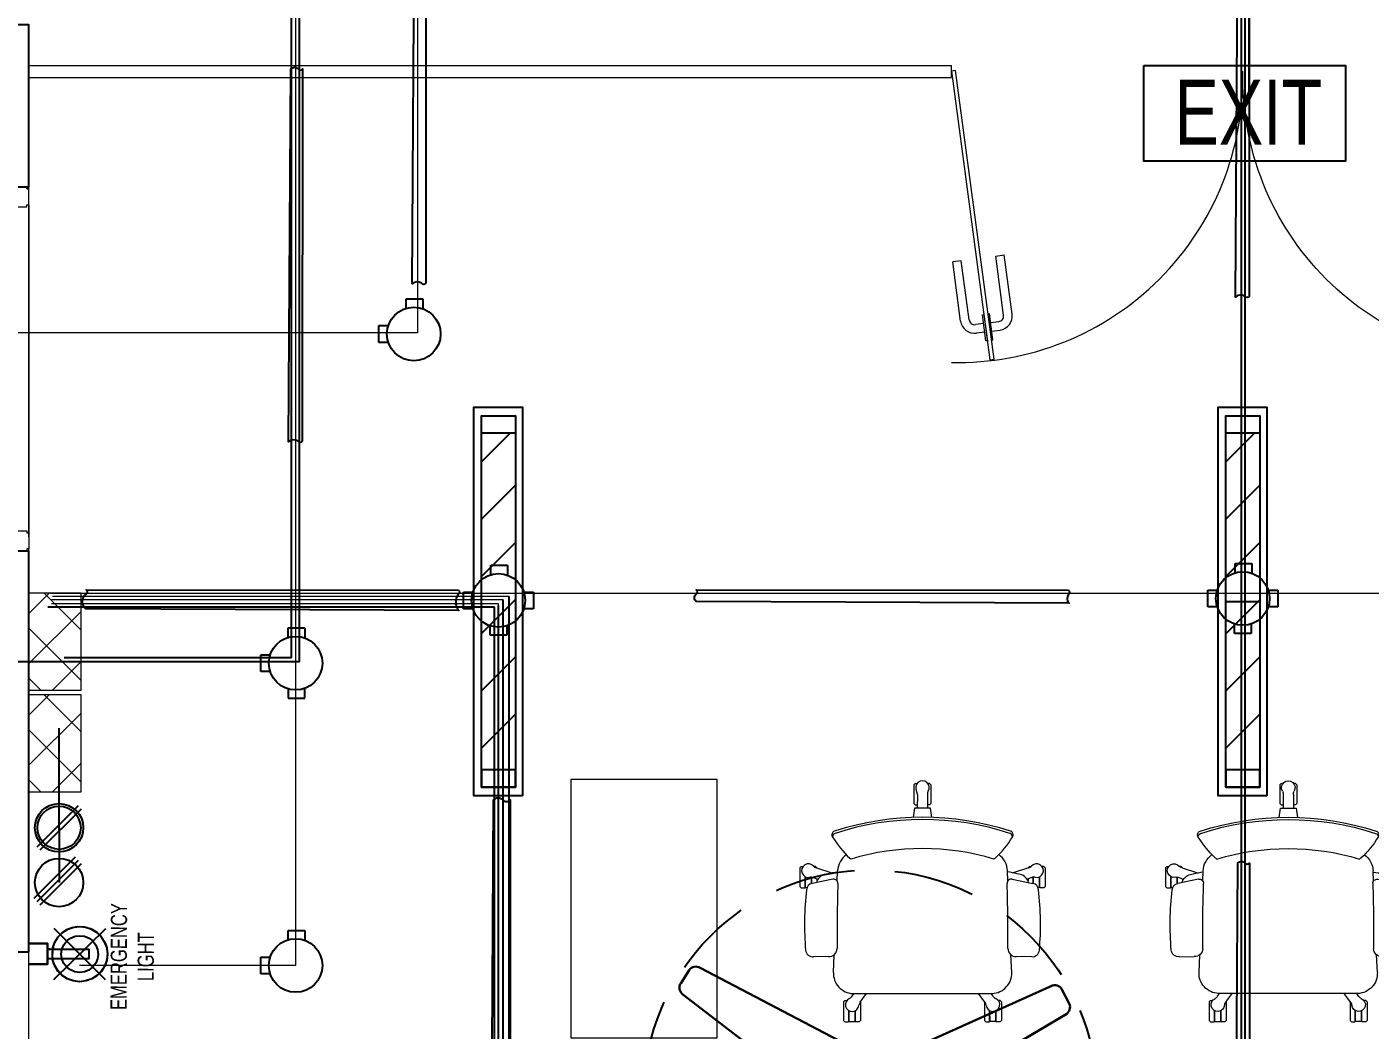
# Model space of a CAD drawing. Header units: inches. Extents: x 600 to 1500, y 304 to 941.
# Drawn here: x 846.7 to 1012.7, y 536.7 to 660.7 of the extents above; entities that cross this region are included whole.
import ezdxf

# ---------------------------------------------------------------- set-up
doc = ezdxf.new("R2010")
doc.units = ezdxf.units.IN
doc.header["$MEASUREMENT"] = 0
doc.linetypes.add('DASHED', pattern=[0.75, 0.5, -0.25])
doc.layers.get('Defpoints').update_dxf_attribs({"lineweight": 0})
for name, color, linetype in [('Cables', 7, 'Continuous'), ('COLLUM', 1, 'Continuous'), ('Layer 1', 7, 'Continuous'), ('Plant Layout', 7, 'Continuous'), ('Sockets', 7, 'Continuous'), ('wall 05', 252, 'Continuous')]:
    doc.layers.add(name, color=color, linetype=linetype)
for name, color, linetype, lineweight in [('DOOR', 115, 'Continuous', 15), ('DOOR_GLASS', 144, 'Continuous', 15), ('E-CF-Ceiling-Fan', 42, 'Continuous', 30), ('HACTH', 8, 'Continuous', 9), ('ID-FURN', 7, 'Continuous', 15), ('Switchboard', 30, 'Continuous', 13), ('Text', 252, 'Continuous', 15), ('WINDOW', 140, 'Continuous', 9)]:
    doc.layers.add(name, color=color, linetype=linetype, lineweight=lineweight)
doc.styles.add('Swiss721', font='swisscl.ttf')

# ---------------------------------------------------------------- blocks, each defined once
blk = doc.blocks.new('A$C6B9F22C7')
at = {"layer": 'DOOR_GLASS', "lineweight": 9}
for p, q in [((30.04, 10.46), (22.73, 9.48)), ((22.88, 8.43), (22.73, 9.48)), ((30.18, 9.4), (22.88, 8.43)), ((31.08, 7.81), (30.95, 8.82)), ((32.14, 7.95), (32.01, 8.96)), ((33.22, 8.09), (30, 7.66)), ((30, 7.66), (30.02, 7.47)), ((30.02, 7.47), (33.25, 7.9)), ((30.09, 6.98), (33.32, 7.41)), ((30.12, 6.78), (30.09, 6.98)), ((33.34, 7.21), (30.12, 6.78)), ((31.2, 6.93), (31.33, 5.92)), ((32.26, 7.07), (32.39, 6.06)), ((33.25, 7.9), (33.22, 8.09)), ((33.32, 7.41), (33.34, 7.21)), ((30.75, 5.15), (23.44, 4.18)), ((23.44, 4.18), (23.58, 3.12)), ((30.89, 4.1), (23.58, 3.12))]:
    blk.add_line(p, q, dxfattribs=at)
at = {"layer": 'DOOR_GLASS'}
blk.add_lwpolyline([(0, 2.96), (35.68, 7.72), (35.62, 8.22), (-0.07, 3.45)], close=True, dxfattribs=at)
blk.add_arc((0.83, 3.79), 35.18, 358.6415, 91.3529, dxfattribs=at)
at = {"layer": 'DOOR_GLASS', "lineweight": 9}
for centre, major_axis, start_param, end_param in [((30.27, 8.73), (-1.39, 1.06), 3.926991, 5.497787), ((30.27, 8.73), (-0.412, -0.54), 2.356194, 3.926991), ((30.66, 5.83), (-0.54, 0.412), 2.356194, 3.926991), ((30.66, 5.83), (-1.06, -1.39), 0.785398, 2.356194)]:
    blk.add_ellipse(centre, major_axis=major_axis, ratio=1, start_param=start_param, end_param=end_param, dxfattribs=at)
blk = doc.blocks.new('CF')
for p, q in [((-23.84, 14.22), (-22.76, 15.89)), ((1.35, 4.29), (-21.39, 16.19)), ((1.35, 4.29), (22.9, 13.97)), ((-4.07, -2.11), (-23.55, 12.84)), ((24.1, 13.48), (25.01, 11.71)), ((3.87, -1.9), (24.71, 10.43)), ((-4.07, -2.11), (-3.33, -26.62)), ((3.87, -1.9), (0.65, -26.82)), ((-0.39, -27.76), (-2.38, -27.66))]:
    blk.add_line(p, q)
for radius in [4.48, 0.0888]:
    blk.add_circle((0, 0), radius)
for centre, radius, start, end in [((-21.93, 15.35), 0.996, 57.1351, 147.1351), ((-23.01, 13.68), 0.996, 147.1351, 237.1351), ((23.21, 13.03), 0.996, 27.1351, 117.1351), ((24.09, 11.25), 1.03, 299.2548, 26.4357), ((-2.33, -26.67), 0.996, 177.1351, 267.1351), ((-0.34, -26.77), 0.996, 267.1351, 357.1351)]:
    blk.add_arc(centre, radius, start, end)
blk = doc.blocks.new('ch-1')
at = {"layer": 'ID-FURN', "color": 252, "lineweight": 13}
for p, q in [((300.3, 344.5), (296.8, 340.7)), ((296.8, 340.7), (296.8, 331)), ((353.2, 344.5), (300.3, 344.5)), ((356.8, 340.7), (353.2, 344.5)), ((356.8, 340.7), (356.8, 336.1)), ((296.8, 331), (297.8, 330)), ((297.8, 330), (328.3, 330)), ((297.8, 329), (297.8, 324.4)), ((297.8, 329), (327.8, 329)), ((308.6, 312.4), (326.6, 312.4)), ((308.9, 311.3), (326.5, 311.3)), ((325.7, 307.1), (321.2, 293.8)), ((356.8, 300.6), (356.8, 305.2)), ((322.2, 296.8), (316, 296.8)), ((352.6, 298.3), (338.8, 254.6)), ((353.2, 296.8), (352.1, 296.8)), ((356.8, 300.6), (353.2, 296.8)), ((-76.1, 221.9), (-79.7, 218.1)), ((-79.7, 218.1), (-79.7, 208.4)), ((-79.7, 208.4), (-78.7, 207.4)), ((-79.7, 187.7), (-78.7, 188.7)), ((-78.7, 207.4), (-48.2, 207.4)), ((-78.7, 206.3), (-78.7, 189.7)), ((-78.7, 206.3), (-48.7, 206.3)), ((-78.7, 189.7), (-48.7, 189.7)), ((-78.7, 188.7), (-48.2, 188.7)), ((-23.3, 221.9), (-76.1, 221.9)), ((-19.7, 218.1), (-23.3, 221.9)), ((-19.7, 218.1), (-19.7, 213)), ((-79.7, 178), (-79.7, 187.7)), ((-76.1, 174.2), (-79.7, 178)), ((-22.8, 174.2), (-76.1, 174.2)), ((-24.5, 175.5), (0, 157.3)), ((559, 14.7), (520.5, 15)), ((533.3, 24.3), (529.8, 20.5)), ((529.8, 20.5), (529.8, 14.9)), ((586.2, 24.3), (533.3, 24.3)), ((589.8, 20.5), (586.2, 24.3)), ((589.8, 20.5), (589.8, 16)), ((559, -13.7), (520.5, -14)), ((529.8, -19.6), (529.8, -13.9)), ((533.3, -23.4), (529.8, -19.6)), ((586.2, -23.4), (533.3, -23.4)), ((589.8, -19.6), (586.2, -23.4)), ((589.8, -19.6), (589.8, -15)), ((-76.1, -173.7), (-79.7, -177.5)), ((-79.7, -177.5), (-79.7, -187.2)), ((-79.7, -187.2), (-78.7, -188.2)), ((-78.7, -188.2), (-48.2, -188.2)), ((-22.8, -173.7), (-76.1, -173.7)), ((-24.5, -175), (0, -156.8)), ((-79.7, -207.9), (-78.7, -206.9)), ((-79.7, -217.6), (-79.7, -207.9)), ((-76.1, -221.4), (-79.7, -217.6)), ((-78.7, -189.2), (-48.7, -189.2)), ((-78.7, -205.8), (-78.7, -189.2)), ((-78.7, -205.8), (-48.7, -205.8)), ((-78.7, -206.9), (-48.2, -206.9)), ((-23.3, -221.4), (-76.1, -221.4)), ((-19.7, -217.6), (-23.3, -221.4)), ((-19.7, -217.6), (-19.7, -212.6)), ((-7.9, -197.9), (0, -192.2)), ((352.6, -297.8), (338.8, -254.1)), ((322.2, -296.3), (316, -296.3)), ((325.7, -306.6), (321.2, -293.4)), ((353.2, -296.3), (352.1, -296.3)), ((356.8, -300.1), (353.2, -296.3)), ((356.8, -300.1), (356.8, -304.7)), ((296.8, -330.5), (297.8, -329.5)), ((296.8, -340.2), (296.8, -330.5)), ((297.8, -328.5), (297.8, -323.9)), ((297.8, -328.5), (327.8, -328.5)), ((297.8, -329.5), (328.3, -329.5)), ((308.6, -311.9), (326.6, -311.9)), ((308.9, -310.8), (326.5, -310.8)), ((356.8, -340.2), (356.8, -335.7)), ((300.3, -344), (296.8, -340.2)), ((353.2, -344), (300.3, -344)), ((356.8, -340.2), (353.2, -344))]:
    blk.add_line(p, q, dxfattribs=at)
at = {"layer": 'ID-FURN', "color": 252}
for p, q in [((103.8, 264.3), (103.4, 306.4)), ((334.1, 275.2), (336.4, 265.8)), ((59.4, 250.7), (108.5, 248.6)), ((315.6, 239.8), (344.3, 238.6)), ((-7.9, 198.4), (0, 192.7)), ((0, 195.9), (0, -195.9)), ((59.4, -250.2), (108.5, -248.1)), ((103.4, -305.9), (103.8, -263.8)), ((315.6, -239.4), (344.3, -238.1)), ((334.1, -274.7), (336.4, -265.3))]:
    blk.add_line(p, q, dxfattribs=at)
for points in [[(320.9, 252), (309.1, 310.4)], [(320.9, -251.5), (309.1, -309.9)]]:
    blk.add_lwpolyline(points, dxfattribs=at)
at = {"layer": 'ID-FURN', "color": 252, "lineweight": 13}
blk.add_lwpolyline([(494.6, -25.6), (520.5, -21.8), (520.5, 22.3), (494.6, 26.1)], dxfattribs=at)
for centre, radius, start, end in [((345, 320.7), 19.1, 310.5325, 193.4675), ((306.6, 313.2), 20, 342.2096, 8.7154), ((371.6, 292), 20, 135.2846, 161.7905), ((-31.5, 198), 19.1, 22.5325, 265.4675), ((3.9, 214.5), 20, 207.2846, 233.7904), ((-36.3, 159.2), 20, 54.2096, 80.7154), ((559, 34.7), 20, 270.2096, 296.7154), ((577.9, 0.5), 19.1, 238.5325, 121.4675), ((559, -33.7), 20, 63.2846, 89.7905), ((-31.5, -197.5), 19.1, 94.5325, 337.4675), ((-36.3, -158.7), 20, 279.2846, 305.7904), ((3.9, -214), 20, 126.2096, 152.7154), ((371.6, -291.5), 20, 198.2096, 224.7154), ((306.6, -312.7), 20, 351.2846, 17.7904), ((345, -320.2), 19.1, 166.5325, 49.4675)]:
    blk.add_arc(centre, radius, start, end, dxfattribs=at)
at = {"layer": 'ID-FURN', "color": 252}
for centre, radius, start, end in [((123.4, 308.5), 20.1, 95.0446, 186.0128), ((193.8, -510.8), 842.5, 83.3556, 94.9128), ((290, 306.5), 19.6, 11.3923, 86.0755), ((125.9, 262.4), 22.2, 175.0498, 270.9397), ((303.1, 267.6), 31.9, 13.7582, 74.5871), ((109.5, 210.3), 233.5, 7.127, 13.7582), ((57, 193.7), 57, 87.5809, 177.8265), ((147, -5274.9), 5515.2, 88.3219, 90.2152), ((309, 250), 12.1, 267.6468, 9.6188), ((341.6, 178.9), 59.8, 36.272, 87.3972), ((596.7, 1.2), 296.9, 122.0525, 136.7624), ((445.4, 243.8), 11.1, 21.1039, 124.6268), ((439.4, 241.8), 11.1, 21.1039, 91.3806), ((-305.9, 0.2), 794.5, 341.9963, 18.0037), ((-305.9, 0.2), 800.8, 341.9963, 18.0037), ((391.5, 194.2), 15.3, 136.9683, 155.6038), ((-286, 0.2), 693.1, 343.2048, 16.7952), ((57, -193.2), 57, 182.1735, 272.4191), ((341.6, -178.9), 59.8, 272.6028, 324.0692), ((391.5, -193.7), 15.3, 204.3962, 223.0317), ((596.7, -0.8), 296.9, 223.2376, 237.9475), ((125.9, -261.9), 22.2, 89.0603, 184.9502), ((147, 5275.4), 5515.2, 269.7848, 271.6781), ((309, -249.5), 12.1, 350.3812, 92.3532), ((109.5, -209.8), 233.5, 346.2418, 352.873), ((439.4, -241.3), 11.1, 268.6194, 338.8961), ((445.4, -243.3), 11.1, 235.3732, 338.8961), ((303.1, -267.1), 31.9, 285.413, 346.2418), ((123.4, -308), 20.1, 173.9872, 264.9554), ((193.8, 511.3), 842.5, 265.0872, 276.6444), ((290, -306), 19.6, 273.9245, 348.6077)]:
    blk.add_arc(centre, radius, start, end, dxfattribs=at)
blk = doc.blocks.new('A$C4A7E7E9F')
at = {"layer": 'Defpoints'}
for points in [[(0, 5), (0.25, 5), (0.25, 4.75), (0, 4.75)], [(44.75, 5), (45, 5), (45, 4.75), (44.75, 4.75)], [(0, 0.25), (0.25, 0.25), (0.25, 0), (0, 0)], [(44.75, 0.25), (45, 0.25), (45, 0), (44.75, 0)]]:
    blk.add_lwpolyline(points, close=True, dxfattribs=at)
at = {"layer": 'DOOR'}
for points in [[(1.75, 10), (2, 10), (2, 11), (2.5, 11), (2.5, 5), (1, 5), (1, 11), (1.5, 11), (1.5, 10), (1.75, 10), (1.5, 10), (1.5, 11), (1, 11), (1, 42), (1.5, 42), (1.5, 43), (2, 43), (2, 42), (2.5, 42), (2.5, 11), (2.5, 48), (1, 48), (1, 42)], [(1, 5), (1, 3.5), (2.5, 3.5), (2.5, 0.25), (2.25, 0.25), (2.25, 0), (0.25, 0), (0.25, 0.25), (0, 0.25), (0, 4.75), (0.25, 4.75), (0.25, 5), (1, 5)], [(44, 5), (44, 3.5), (42.5, 3.5), (42.5, 0.25), (42.75, 0.25), (42.75, 0), (44.75, 0), (44.75, 0.25), (45, 0.25), (45, 4.75), (44.75, 4.75), (44.75, 5), (44, 5)]]:
    blk.add_lwpolyline(points, dxfattribs=at)
at = {"layer": 'DOOR', "linetype": 'DASHED', "lineweight": 0}
blk.add_arc((0.95, 4.98), 43.05, 0.0251, 87.941, dxfattribs=at)
at = {"layer": 'HACTH', "lineweight": 0, "ltscale": 10}
for p, q in [((1.5, 5), (44, 5)), ((2.25, 0), (42.75, 0))]:
    blk.add_line(p, q, dxfattribs=at)
blk = doc.blocks.new('g')
at = {"layer": 'wall 05'}
for p, q in [((143926.95, 171474.13), (143921.95, 171474.13)), ((143921.95, 171474.13), (143921.95, 171424.63)), ((143926.95, 171424.63), (143926.95, 171474.13)), ((143921.95, 171424.63), (143926.95, 171424.63))]:
    blk.add_line(p, q, dxfattribs=at)

msp = doc.modelspace()

# ---------------------------------------------------------------- hatches: boundary and pattern name
h = msp.add_hatch()
h.set_pattern_fill('ANSI31', color=256, scale=40)
h.set_pattern_definition([(45, (677.0085, 487.156), (-3.53553, 3.53553), [])])
h.paths.add_polyline_path([(907.06, 610.5), (902.86, 610.5), (902.86, 568.89), (907.06, 568.89)])
h = msp.add_hatch()
h.set_pattern_fill('ANSI31', color=256, scale=40)
h.set_pattern_definition([(45, (768.9896, 487.156), (-3.53553, 3.53553), [])])
h.paths.add_polyline_path([(999.04, 610.5), (994.84, 610.5), (994.84, 568.89), (999.04, 568.89)])
at = {"layer": 'Switchboard'}
h = msp.add_hatch(dxfattribs=at)
h.set_pattern_fill('ANSI37', color=256, scale=35, angle=-90)
h.set_pattern_definition([(315, (400.557, 853.3558), (3.093592, 3.093592), []), (45, (400.557, 853.3558), (-3.093592, 3.093592), [])])
h.paths.add_polyline_path([(846.94, 578.7), (853.35, 578.7), (853.35, 590.76), (846.94, 590.76)])
h = msp.add_hatch(dxfattribs=at)
h.set_pattern_fill('ANSI37', color=256, scale=35, angle=-90)
h.set_pattern_definition([(315, (400.557, 840.7975), (3.093592, 3.093592), []), (45, (400.557, 840.7975), (-3.093592, 3.093592), [])])
h.paths.add_polyline_path([(846.94, 566.14), (853.35, 566.14), (853.35, 578.2), (846.94, 578.2)])

# ---------------------------------------------------------------- linework, layer by layer
at = {"color": 5, "lineweight": 20}
for p, q in [((997.64, 834.14), (997.64, 651.13)), ((894.97, 813.44), (894.97, 622.91)), ((894.97, 622.91), (834.51, 622.91))]:
    msp.add_line(p, q, dxfattribs=at)
at = {"color": 1}
for p, q in [((879.39, 582.74), (879.39, 785.41)), ((880.37, 582.25), (880.37, 785.03)), ((904.49, 589), (849.27, 589)), ((904.49, 466.73), (904.49, 589)), ((879.39, 582.74), (851.29, 582.74)), ((880.37, 582.25), (839.77, 582.25)), ((850.67, 561.32), (850.67, 574.04)), ((850.67, 561.75), (850.67, 554.98))]:
    msp.add_line(p, q, dxfattribs=at)
at = {"color": 149, "lineweight": 20}
for p, q in [((879.89, 703.89), (879.89, 544.73)), ((879.89, 544.73), (853.21, 544.73))]:
    msp.add_line(p, q, dxfattribs=at)
for p, q in [((893.56, 625.92), (893.56, 627.09)), ((893.56, 627.09), (895.63, 627.09)), ((895.63, 627.09), (895.63, 625.85)), ((890.19, 621.71), (890.19, 623.78)), ((890.19, 623.78), (891.36, 623.78)), ((891.36, 621.71), (890.19, 621.71)), ((996.01, 593.24), (996.01, 594.41)), ((996.01, 594.41), (998.08, 594.41)), ((998.08, 594.41), (998.08, 593.18)), ((904.03, 593.02), (904.03, 594.18)), ((904.03, 594.18), (906.09, 594.18)), ((906.09, 594.18), (906.1, 592.95)), ((992.63, 589.03), (992.63, 591.1)), ((992.63, 591.1), (993.8, 591.1)), ((1000.09, 591.1), (1001.26, 591.1)), ((1001.26, 591.1), (1001.26, 589.03)), ((900.65, 588.81), (900.65, 590.87)), ((900.65, 590.87), (901.82, 590.87)), ((908.11, 590.87), (909.28, 590.87)), ((909.28, 590.87), (909.28, 588.81)), ((994.84, 589.69), (999.04, 589.69)), ((901.82, 588.81), (900.65, 588.81)), ((909.28, 588.81), (908.11, 588.81)), ((993.8, 589.03), (992.63, 589.03)), ((1001.26, 589.03), (1000.09, 589.03)), ((878.97, 585.26), (878.97, 586.43)), ((878.97, 586.43), (881.04, 586.43)), ((881.04, 586.43), (881.04, 585.19)), ((903.93, 585.53), (903.93, 586.7)), ((905.99, 586.7), (905.99, 585.53)), ((995.91, 585.76), (995.91, 586.92)), ((997.98, 586.92), (997.98, 585.76)), ((905.99, 585.53), (903.93, 585.53)), ((997.98, 585.76), (995.91, 585.76)), ((875.59, 581.05), (875.59, 583.12)), ((875.59, 583.12), (876.76, 583.12)), ((876.76, 581.05), (875.59, 581.05)), ((878.97, 578.91), (878.97, 577.74)), ((878.97, 577.74), (881.04, 577.74)), ((881.04, 577.74), (881.04, 578.98)), ((878.97, 547.9), (878.97, 549.07)), ((878.97, 549.07), (881.04, 549.07)), ((881.04, 549.07), (881.04, 547.84)), ((875.59, 543.7), (875.59, 545.76)), ((875.59, 545.76), (876.76, 545.76)), ((876.76, 543.7), (875.59, 543.7))]:
    msp.add_line(p, q)
for points in [[(895.98, 629.02, -0.56347), (895.47, 629.02, 0.354322), (894.29, 628.94), (894.58, 675.02, -0.456322), (895.47, 675.02, 0.605884), (895.99, 675.02)], [(997.72, 627.39, -0.56347), (997.21, 627.39, 0.354322), (996.04, 627.32), (996.32, 673.39, -0.456322), (997.21, 673.39, 0.605884), (997.74, 673.39)], [(880.72, 609.49, -0.56347), (880.22, 609.49, 0.354322), (879.04, 609.41), (879.32, 655.49, -0.456322), (880.22, 655.49, 0.605884), (880.74, 655.49)], [(900.01, 591.12, -0.56347), (900.01, 590.61, 0.358507), (900.08, 588.58), (854, 588.79, -0.493514), (854.01, 590.61, 0.605884), (854.01, 591.14)], [(975.4, 591.12, -0.56347), (975.4, 590.61, 0.367924), (975.47, 589.51), (929.39, 589.72, -0.456322), (929.4, 590.61, 0.605884), (929.4, 591.14)], [(906.42, 519.2, -0.56347), (905.5, 519.2, 0.327318), (904.09, 519.13), (904.37, 565.2, -0.434792), (905.5, 565.2, 0.470909), (906.43, 565.2)], [(997.74, 511.39, -0.56347), (997.24, 511.39, 0.354322), (996.06, 511.32), (996.34, 557.4, -0.456322), (997.24, 557.39, 0.605884), (997.76, 557.39)]]:
    msp.add_lwpolyline(points, format="xyb", close=True)
at = {"color": 4}
msp.add_lwpolyline([(984.71, 655.94), (1009.65, 655.94), (1009.65, 644.12), (984.71, 644.12)], close=True, dxfattribs=at)
for points in [[(907.92, 565.69), (901.92, 565.69), (901.92, 613.69), (907.92, 613.69)], [(907.06, 566.75), (902.86, 566.75), (902.86, 612.64), (907.06, 612.64)], [(902.86, 612.64), (907.06, 612.64), (907.06, 610.5), (902.86, 610.5)], [(999.9, 565.69), (993.9, 565.69), (993.9, 613.69), (999.9, 613.69)], [(999.04, 566.75), (994.84, 566.75), (994.84, 612.64), (999.04, 612.64)], [(994.84, 612.64), (999.04, 612.64), (999.04, 610.5), (994.84, 610.5)], [(902.86, 566.75), (907.06, 566.75), (907.06, 568.89), (902.86, 568.89)], [(994.84, 566.75), (999.04, 566.75), (999.04, 568.89), (994.84, 568.89)]]:
    msp.add_lwpolyline(points, close=True)
for centre in [(894.5, 622.75), (904.96, 589.84), (996.94, 590.07), (879.9, 582.08), (879.9, 544.73)]:
    msp.add_circle(centre, 3.31)
at = {"linetype": 'DASHED', "ltscale": 20}
msp.add_circle((950.91, 528.53), 28, dxfattribs=at)
at = {"layer": 'Cables', "color": 4}
for p, q in [((996.75, 801.5), (996.75, 467.25)), ((997.18, 801.1), (997.18, 466.84))]:
    msp.add_line(p, q, dxfattribs=at)
at = {"layer": 'Cables', "color": 3}
for p, q in [((905.55, 528.05), (905.55, 589.89)), ((906.27, 528.5), (906.27, 590.32)), ((904.96, 467.16), (904.96, 589.22))]:
    msp.add_line(p, q, dxfattribs=at)
at = {"layer": 'COLLUM'}
msp.add_lwpolyline([(836.94, 640.94), (846.94, 640.94), (846.94, 660.94), (836.94, 660.94)], close=True, dxfattribs=at)
at = {"layer": 'DOOR_GLASS'}
for p, q in [((846.94, 655.94), (960.94, 655.94)), ((846.94, 655.94), (960.94, 655.94)), ((960.94, 654.44), (960.94, 655.94)), ((960.94, 654.44), (960.94, 655.94)), ((846.94, 654.44), (960.94, 654.44)), ((846.94, 654.44), (960.94, 654.44))]:
    msp.add_line(p, q, dxfattribs=at)
at = {"layer": 'ID-FURN'}
msp.add_lwpolyline([(931.96, 535.74), (913.96, 535.74), (913.96, 567.74), (931.96, 567.74)], close=True, dxfattribs=at)
at = {"layer": 'Layer 1', "color": 1}
for points in [[(853.24, 549.56), (853.99, 549.45), (854.73, 549.2), (855.38, 548.8), (855.92, 548.25), (856.32, 547.6), (856.56, 546.9), (856.66, 546.1), (856.56, 545.36), (856.3, 544.66), (855.9, 544.01), (855.35, 543.47), (854.7, 543.07), (853.95, 542.83), (853.21, 542.73), (852.46, 542.84), (851.71, 543.09), (851.07, 543.49), (850.52, 544.04), (850.13, 544.69), (849.88, 545.39), (849.84, 546.14), (849.89, 546.93), (850.14, 547.63), (850.54, 548.28), (851.09, 548.82), (851.74, 549.22), (852.49, 549.46), (853.24, 549.56)], [(849.94, 546.98), (850.14, 547.63), (850.54, 548.28), (851.04, 548.77), (851.64, 549.17), (852.29, 549.41), (852.99, 549.56)], [(852.99, 549.56), (853.79, 549.51), (854.53, 549.3), (855.23, 548.9), (855.77, 548.4), (856.22, 547.75), (856.52, 547), (856.66, 546.25), (856.56, 545.46), (856.35, 544.71), (855.9, 544.06), (855.4, 543.52), (854.7, 543.07), (854, 542.83), (853.21, 542.73)], [(850.02, 543), (856.43, 549.29)], [(856.4, 542.97), (850.05, 549.32)], [(853.23, 548.41), (853.83, 548.36), (854.38, 548.11), (854.83, 547.76), (855.22, 547.26), (855.42, 546.71), (855.51, 546.11), (855.41, 545.56), (855.21, 545.01), (854.81, 544.52), (854.36, 544.17), (853.81, 543.93), (853.21, 543.88), (852.61, 543.93), (852.07, 544.18), (851.62, 544.53), (851.22, 545.03), (851.03, 545.58), (850.93, 546.13), (851.03, 546.73), (851.24, 547.28), (851.64, 547.77), (852.09, 548.12), (852.64, 548.37), (853.23, 548.41)], [(846.94, 544.91), (849.23, 544.89), (849.24, 547.44), (846.95, 547.45)], [(846.95, 547.45), (849.24, 547.44)], [(849.24, 547.44), (849.23, 544.89)], [(849.24, 546.74), (849.23, 545.59), (854.37, 545.57)], [(849.24, 546.74), (854.37, 546.71), (849.59, 546.74), (849.24, 546.74), (849.23, 545.59)], [(849.94, 546.98), (849.84, 546.74), (849.83, 545.59)], [(854.37, 545.57), (854.37, 546.71)], [(854.37, 545.57), (854.37, 546.71)], [(849.23, 544.89), (846.94, 544.91)], [(854.37, 545.57), (849.23, 545.59)], [(853.21, 542.73), (852.41, 542.84), (851.66, 543.09), (851.02, 543.54), (850.47, 544.14), (850.08, 544.84), (849.83, 545.59)]]:
    msp.add_lwpolyline(points, dxfattribs=at)
at = {"layer": 'Plant Layout', "lineweight": 13}
msp.add_line((846.94, 597.69), (846.94, 639.19), dxfattribs=at)
msp.add_line((846.94, 597.69), (846.94, 639.19), dxfattribs=at)
at = {"layer": 'Sockets', "color": 3}
for p, q in [((853.04, 564.47), (847.94, 559.37)), ((853.41, 564.06), (848.31, 558.96))]:
    msp.add_line(p, q, dxfattribs=at)
at = {"layer": 'Sockets', "color": 5}
for p, q in [((852.67, 558.11), (847.57, 553.01)), ((853.04, 557.7), (847.94, 552.6)), ((853.41, 557.28), (848.31, 552.18))]:
    msp.add_line(p, q, dxfattribs=at)
at = {"layer": 'Sockets', "color": 3}
for radius in [2.99, 2.67]:
    msp.add_circle((850.67, 561.75), radius, dxfattribs=at)
at = {"layer": 'Sockets', "color": 5}
msp.add_circle((850.67, 554.98), 2.99, dxfattribs=at)
at = {"layer": 'Switchboard'}
for points in [[(853.35, 590.76), (853.35, 578.7), (846.94, 578.7), (846.94, 590.76)], [(853.35, 578.2), (853.35, 566.14), (846.94, 566.14), (846.94, 578.2)]]:
    msp.add_lwpolyline(points, close=True, dxfattribs=at)
at = {"layer": 'Text', "color": 3}
for p, q in [((1147, 590.68), (849.63, 590.68)), ((905.55, 589.89), (849.74, 589.89)), ((904.96, 589.43), (849.74, 589.43)), ((906.27, 590.32), (849.86, 590.32)), ((904.96, 589.22), (904.96, 589.43))]:
    msp.add_line(p, q, dxfattribs=at)
at = {"layer": 'WINDOW', "linetype": 'Continuous', "ltscale": 10}
msp.add_lwpolyline([(846.94, 474.94), (846.94, 546.94)], dxfattribs=at)

# ---------------------------------------------------------------- block references
at = {"layer": 'DOOR', "lineweight": 0, "xscale": -1, "rotation": 90}
msp.add_blockref('A$C4A7E7E9F', (846.94, 640.94), dxfattribs=at)
at = {"layer": 'DOOR_GLASS', "rotation": 270}
msp.add_blockref('A$C6B9F22C7', (957.98, 655.24), dxfattribs=at)
msp.add_blockref('A$C6B9F22C7', (957.98, 655.24), dxfattribs=at)
at = {"layer": 'DOOR_GLASS', "xscale": -1, "rotation": 90}
msp.add_blockref('A$C6B9F22C7', (1035.92, 655.24), dxfattribs=at)
msp.add_blockref('A$C6B9F22C7', (1035.92, 655.24), dxfattribs=at)
at = {"layer": 'E-CF-Ceiling-Fan', "lineweight": 0, "xscale": 0.9826591356573481, "yscale": 0.9826591356573481, "zscale": 0.9826591356486393}
msp.add_blockref('CF', (950.91, 528.53), dxfattribs=at)
at = {"layer": 'HACTH'}
msp.add_blockref('g', (-143080.01, -170878.19), dxfattribs=at)
at = {"layer": 'ID-FURN', "yscale": 0.04400000005261973, "zscale": 0.044}
for p, xscale, rotation in [((957.38, 541.27), 0.04399999993534651, 90.01284131969312), ((1002.54, 541.27), -0.04399999993534651, 269.9871586803068)]:
    msp.add_blockref('ch-1', p, dxfattribs=dict(at, xscale=xscale, rotation=rotation))

# ---------------------------------------------------------------- texts
at = {"layer": 'Text', "color": 4, "insert": (997.63, 654.16), "char_height": 8, "width": 62.6303, "attachment_point": 2, "style": 'Swiss721'}
msp.add_mtext('EXIT ', dxfattribs=at)
at = {"layer": 'Text', "color": 4, "insert": (857.05, 545.84), "char_height": 2, "width": 15.6576, "attachment_point": 2, "rotation": 89.7188, "style": 'Swiss721'}
msp.add_mtext('EMERGENCY LIGHT ', dxfattribs=at)

doc.saveas('drawing.dxf')
